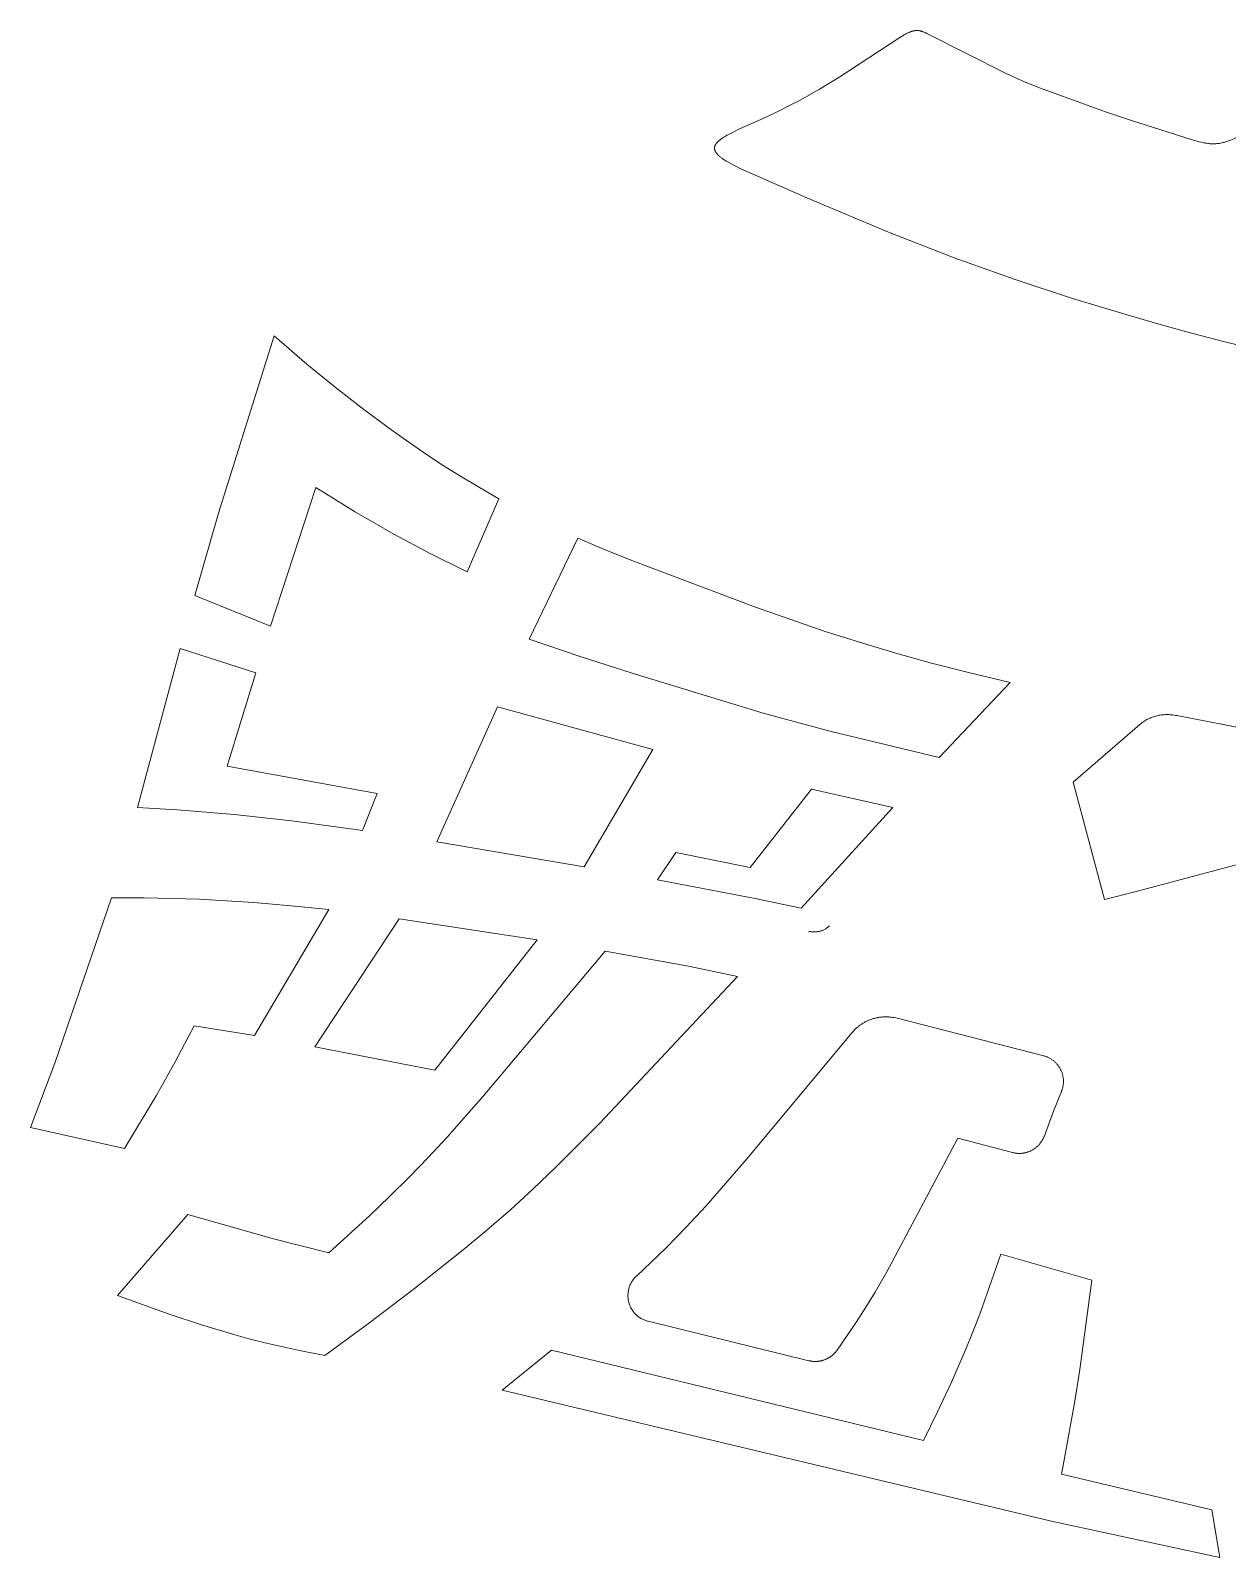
# Model space of a CAD drawing. Header units: metres. Extents: x 591 to 2060, y 452 to 927.
# Drawn here: x 1261.4 to 1532.1, y 452.4 to 797.8 of the extents above; entities that cross this region are included whole.
import ezdxf

# ---------------------------------------------------------------- set-up
doc = ezdxf.new("R2010")
doc.units = ezdxf.units.M
doc.layers.add('jianzhu', color=18, linetype='Continuous', true_color=0x000000)

msp = doc.modelspace()

# ---------------------------------------------------------------- linework, layer by layer
at = {"layer": 'jianzhu', "color": 1, "lineweight": 20, "true_color": 0xff0000}
for points in [[(1504.5, 779.46), (1489.83, 784.74), (1487.1, 785.8), (1485.8, 786.35), (1484.52, 786.93), (1482.03, 788.11), (1464.12, 797.14), (1463.7, 797.34), (1463.5, 797.43), (1463.29, 797.51), (1463.19, 797.55), (1463.09, 797.59), (1462.98, 797.62), (1462.88, 797.65), (1462.77, 797.68), (1462.67, 797.71), (1462.56, 797.74), (1462.46, 797.76), (1462.35, 797.77), (1462.24, 797.79), (1462.14, 797.8), (1462.03, 797.81), (1461.91, 797.81), (1461.8, 797.81), (1461.69, 797.81), (1461.58, 797.8), (1461.46, 797.79), (1461.34, 797.78), (1461.22, 797.76), (1461.1, 797.74), (1460.98, 797.71), (1460.86, 797.67), (1460.73, 797.64), (1460.6, 797.6), (1460.47, 797.55), (1460.34, 797.5), (1460.21, 797.45), (1460.07, 797.39), (1459.8, 797.27), (1459.52, 797.13), (1459.24, 796.98), (1458.95, 796.81), (1458.35, 796.46), (1457.73, 796.07), (1444.42, 787.32)], [(1444.42, 787.32), (1439.83, 784.54), (1435.43, 782.08), (1433.05, 780.83), (1430.51, 779.56), (1427.78, 778.25), (1421.74, 775.54), (1420.26, 774.84), (1419.56, 774.48), (1418.9, 774.12), (1418.59, 773.94), (1418.3, 773.76), (1418.01, 773.58), (1417.74, 773.4), (1417.49, 773.22), (1417.37, 773.12), (1417.26, 773.03), (1417.15, 772.94), (1417.04, 772.85), (1416.94, 772.76), (1416.84, 772.66), (1416.75, 772.57), (1416.66, 772.48), (1416.58, 772.39), (1416.54, 772.34), (1416.51, 772.29), (1416.47, 772.25), (1416.44, 772.2), (1416.4, 772.15), (1416.37, 772.11), (1416.34, 772.06), (1416.31, 772.01), (1416.28, 771.97), (1416.26, 771.92), (1416.23, 771.87), (1416.21, 771.83), (1416.19, 771.78), (1416.17, 771.73), (1416.15, 771.68), (1416.14, 771.64), (1416.12, 771.59), (1416.11, 771.54), (1416.1, 771.5), (1416.09, 771.45), (1416.08, 771.4), (1416.08, 771.38), (1416.07, 771.35), (1416.07, 771.33), (1416.07, 771.31), (1416.07, 771.28), (1416.06, 771.26), (1416.06, 771.24), (1416.06, 771.21), (1416.06, 771.19), (1416.06, 771.16), (1416.06, 771.14), (1416.06, 771.12), (1416.07, 771.09), (1416.07, 771.07), (1416.07, 771.05), (1416.07, 771.02), (1416.08, 770.97), (1416.09, 770.93), (1416.1, 770.88), (1416.11, 770.83), (1416.13, 770.78), (1416.14, 770.73), (1416.16, 770.69), (1416.18, 770.64), (1416.2, 770.59), (1416.22, 770.54), (1416.24, 770.5), (1416.27, 770.45), (1416.29, 770.4), (1416.32, 770.35), (1416.35, 770.3), (1416.38, 770.26), (1416.41, 770.21), (1416.45, 770.16), (1416.48, 770.11), (1416.52, 770.06), (1416.56, 770.01), (1416.64, 769.92), (1416.72, 769.82), (1416.82, 769.72), (1416.91, 769.63), (1417.01, 769.53), (1417.12, 769.44), (1417.23, 769.34), (1417.35, 769.24), (1417.47, 769.15), (1417.59, 769.05), (1417.85, 768.86), (1418.13, 768.66), (1418.43, 768.47), (1418.74, 768.28), (1419.06, 768.08), (1419.74, 767.7), (1420.47, 767.32), (1422.01, 766.56), (1436.94, 759.99), (1455.41, 752.2), (1470.28, 746.38), (1483.87, 741.54), (1497.05, 737.21)], [(1444.42, 787.32), (1439.83, 784.54), (1435.43, 782.08), (1433.05, 780.83), (1430.51, 779.56), (1427.78, 778.25), (1421.74, 775.54), (1420.26, 774.84), (1419.56, 774.48), (1418.9, 774.12), (1418.59, 773.94), (1418.3, 773.76), (1418.01, 773.58), (1417.74, 773.4), (1417.49, 773.22), (1417.37, 773.12), (1417.26, 773.03), (1417.15, 772.94), (1417.04, 772.85), (1416.94, 772.76), (1416.84, 772.66), (1416.75, 772.57), (1416.66, 772.48), (1416.58, 772.39), (1416.54, 772.34), (1416.51, 772.29), (1416.47, 772.25), (1416.44, 772.2), (1416.4, 772.15), (1416.37, 772.11), (1416.34, 772.06), (1416.31, 772.01), (1416.28, 771.97), (1416.26, 771.92), (1416.23, 771.87), (1416.21, 771.83), (1416.19, 771.78), (1416.17, 771.73), (1416.15, 771.68), (1416.14, 771.64), (1416.12, 771.59), (1416.11, 771.54), (1416.1, 771.5), (1416.09, 771.45), (1416.08, 771.4), (1416.08, 771.38), (1416.07, 771.35), (1416.07, 771.33), (1416.07, 771.31), (1416.07, 771.28), (1416.06, 771.26), (1416.06, 771.24), (1416.06, 771.21), (1416.06, 771.19), (1416.06, 771.16), (1416.06, 771.14), (1416.06, 771.12), (1416.07, 771.09), (1416.07, 771.07), (1416.07, 771.05), (1416.07, 771.02), (1416.08, 770.97), (1416.09, 770.93), (1416.1, 770.88), (1416.11, 770.83), (1416.13, 770.78), (1416.14, 770.73), (1416.16, 770.69), (1416.18, 770.64), (1416.2, 770.59), (1416.22, 770.54), (1416.24, 770.5), (1416.27, 770.45), (1416.29, 770.4), (1416.32, 770.35), (1416.35, 770.3), (1416.38, 770.26), (1416.41, 770.21), (1416.45, 770.16), (1416.48, 770.11), (1416.52, 770.06), (1416.56, 770.01), (1416.64, 769.92), (1416.72, 769.82), (1416.82, 769.72), (1416.91, 769.63), (1417.01, 769.53), (1417.12, 769.44), (1417.23, 769.34), (1417.35, 769.24), (1417.47, 769.15), (1417.59, 769.05), (1417.85, 768.86), (1418.13, 768.66), (1418.43, 768.47), (1418.74, 768.28), (1419.06, 768.08), (1419.74, 767.7), (1420.47, 767.32), (1422.01, 766.56), (1436.94, 759.99), (1455.41, 752.2), (1470.28, 746.38), (1483.87, 741.54), (1497.05, 737.21)], [(1504.5, 779.46), (1510.6, 777.39)], [(1510.6, 777.39), (1517, 775.35)], [(1531.97, 772.7), (1532.27, 772.8), (1532.57, 772.91), (1532.88, 773.04), (1533.19, 773.17), (1533.5, 773.31), (1533.82, 773.46), (1534.46, 773.79), (1535.11, 774.15), (1535.76, 774.53), (1536.42, 774.94), (1537.09, 775.36), (1538.42, 776.27), (1542.33, 779.13)], [(1517, 775.35), (1523.87, 773.2)], [(1523.87, 773.2), (1525.24, 772.78), (1525.7, 772.65), (1526.17, 772.54), (1526.65, 772.43), (1526.89, 772.39), (1527.14, 772.34), (1527.38, 772.31), (1527.63, 772.27), (1527.88, 772.24), (1528.13, 772.22), (1528.39, 772.21), (1528.64, 772.2), (1528.9, 772.19), (1529.17, 772.2), (1529.43, 772.21), (1529.7, 772.23), (1529.97, 772.26), (1530.25, 772.29), (1530.53, 772.33), (1530.81, 772.39), (1531.09, 772.45), (1531.38, 772.52), (1531.67, 772.6), (1531.97, 772.7)], [(1503.59, 735.22), (1497.05, 737.21)], [(1503.59, 735.22), (1497.05, 737.21)], [(1510.15, 733.25), (1503.59, 735.22)], [(1510.15, 733.25), (1503.59, 735.22)], [(1516.89, 731.32), (1510.15, 733.25)], [(1516.89, 731.32), (1510.15, 733.25)], [(1523.96, 729.38), (1516.89, 731.32)], [(1523.96, 729.38), (1516.89, 731.32)], [(1531.47, 727.4), (1523.96, 729.38)], [(1531.47, 727.4), (1523.96, 729.38)], [(1316.46, 728.74), (1303.9, 688.61), (1298.55, 670.02)], [(1367.28, 691.9), (1362.9, 694.4), (1358.59, 696.99), (1354.33, 699.67), (1350.14, 702.43), (1343.36, 707.15), (1336.74, 712.06), (1330.26, 717.13), (1323.9, 722.34), (1316.46, 728.74)], [(1539.37, 725.5), (1531.47, 727.4)], [(1539.37, 725.5), (1531.47, 727.4)], [(1315.61, 663.08), (1325.89, 694.41)], [(1325.89, 694.41), (1334.62, 689.04), (1343.55, 683.89), (1351.73, 679.51), (1360.1, 675.36)], [(1360.1, 675.36), (1367.28, 691.9)], [(1385.14, 683), (1374.13, 660.15)], [(1482.91, 650.35), (1473.24, 652.62), (1465.14, 654.7), (1457.09, 656.94), (1449.09, 659.34), (1441.13, 661.88), (1425.35, 667.34), (1397.34, 677.9), (1391.21, 680.39), (1385.14, 683)], [(1298.55, 670.02), (1315.61, 663.08)], [(1374.13, 660.15), (1385.72, 656.19), (1397.42, 652.44), (1427.11, 643.38), (1442.13, 639.3), (1466.92, 633.37)], [(1295.22, 658.04), (1285.54, 622.05)], [(1312.3, 652.54), (1295.22, 658.04)], [(1305.81, 631.42), (1312.3, 652.54)], [(1466.92, 633.37), (1482.91, 650.35)], [(1367.02, 644.84), (1353.24, 614.27)], [(1402.16, 635.14), (1367.02, 644.84)], [(1512.28, 640.81), (1512.5, 640.99), (1512.73, 641.16), (1512.95, 641.33), (1513.18, 641.49), (1513.41, 641.64), (1513.64, 641.78), (1513.87, 641.92), (1514.11, 642.04), (1514.35, 642.16), (1514.6, 642.28), (1514.84, 642.38), (1515.09, 642.48), (1515.34, 642.57), (1515.59, 642.65), (1515.85, 642.73), (1516.11, 642.8), (1516.37, 642.85), (1516.63, 642.91), (1516.9, 642.95), (1517.17, 642.99), (1517.44, 643.02), (1517.72, 643.04), (1517.99, 643.05), (1518.27, 643.06), (1518.56, 643.06), (1518.84, 643.05), (1519.13, 643.03), (1519.42, 643.01), (1519.71, 642.98), (1520.01, 642.94), (1520.31, 642.89), (1520.61, 642.84)], [(1512.28, 640.81), (1512.5, 640.99), (1512.73, 641.16), (1512.95, 641.33), (1513.18, 641.49), (1513.41, 641.64), (1513.64, 641.78), (1513.87, 641.92), (1514.11, 642.04), (1514.35, 642.16), (1514.6, 642.28), (1514.84, 642.38), (1515.09, 642.48), (1515.34, 642.57), (1515.59, 642.65), (1515.85, 642.73), (1516.11, 642.8), (1516.37, 642.85), (1516.63, 642.91), (1516.9, 642.95), (1517.17, 642.99), (1517.44, 643.02), (1517.72, 643.04), (1517.99, 643.05), (1518.27, 643.06), (1518.56, 643.06), (1518.84, 643.05), (1519.13, 643.03), (1519.42, 643.01), (1519.71, 642.98), (1520.01, 642.94), (1520.31, 642.89), (1520.61, 642.84)], [(1575.78, 632.14), (1520.61, 642.84)], [(1575.78, 632.14), (1520.61, 642.84)], [(1497.23, 627.79), (1512.28, 640.81)], [(1497.23, 627.79), (1512.28, 640.81)], [(1386.6, 608.64), (1402.16, 635.14)], [(1339.74, 625.21), (1305.81, 631.42)], [(1437.98, 626.17), (1424.15, 608.49)], [(1456.41, 622.02), (1437.98, 626.17)], [(1497.23, 627.79), (1504.26, 601.24)], [(1497.23, 627.79), (1504.26, 601.24)], [(1285.54, 622.05), (1294.5, 621.49), (1307.46, 620.42), (1320.47, 619), (1336.46, 616.84)], [(1336.46, 616.84), (1339.74, 625.21)], [(1435.71, 599.25), (1456.41, 622.02)], [(1511.45, 603.03), (1578.74, 620.97)], [(1511.45, 603.03), (1578.74, 620.97)], [(1353.24, 614.27), (1386.6, 608.64)], [(1407.3, 611.86), (1403.16, 605.67)], [(1424.15, 608.49), (1407.3, 611.86)], [(1403.16, 605.67), (1425.3, 601.47), (1435.71, 599.25)], [(1279.72, 601.61), (1266.87, 564.21), (1261.37, 549.66)], [(1328.81, 598.93), (1320.35, 599.83), (1311.87, 600.56), (1299.5, 601.28), (1287.11, 601.6), (1279.72, 601.61)], [(1504.26, 601.24), (1511.45, 603.03)], [(1504.26, 601.24), (1511.45, 603.03)], [(1312.06, 570.44), (1328.81, 598.93)], [(1344.74, 596.89), (1325.67, 567.93)], [(1375.96, 592.11), (1344.74, 596.89)], [(1437.35, 594.06), (1437.5, 594.02), (1437.65, 593.99), (1437.8, 593.96), (1437.96, 593.94), (1438.11, 593.92), (1438.27, 593.9), (1438.43, 593.9), (1438.59, 593.89), (1438.75, 593.89), (1438.91, 593.9), (1439.08, 593.91), (1439.24, 593.93), (1439.4, 593.95), (1439.56, 593.98), (1439.72, 594.01), (1439.88, 594.05), (1440.03, 594.09), (1440.19, 594.14), (1440.34, 594.2), (1440.5, 594.25), (1440.65, 594.32), (1440.79, 594.39), (1440.94, 594.46), (1441.08, 594.53), (1441.22, 594.62), (1441.35, 594.7), (1441.48, 594.79), (1441.61, 594.88), (1441.74, 594.98), (1441.86, 595.08), (1441.97, 595.18), (1442.08, 595.28)], [(1437.35, 594.06), (1437.5, 594.02), (1437.65, 593.99), (1437.8, 593.96), (1437.96, 593.94), (1438.11, 593.92), (1438.27, 593.9), (1438.43, 593.9), (1438.59, 593.89), (1438.75, 593.89), (1438.91, 593.9), (1439.08, 593.91), (1439.24, 593.93), (1439.4, 593.95), (1439.56, 593.98), (1439.72, 594.01), (1439.88, 594.05), (1440.03, 594.09), (1440.19, 594.14), (1440.34, 594.2), (1440.5, 594.25), (1440.65, 594.32), (1440.79, 594.39), (1440.94, 594.46), (1441.08, 594.53), (1441.22, 594.62), (1441.35, 594.7), (1441.48, 594.79), (1441.61, 594.88), (1441.74, 594.98), (1441.86, 595.08), (1441.97, 595.18), (1442.08, 595.28)], [(1352.83, 562.58), (1375.96, 592.11)], [(1391.34, 589.54), (1363.85, 556.84), (1355.57, 547.47), (1351.33, 542.89), (1347.01, 538.41), (1342.59, 534.04), (1338.09, 529.76), (1328.82, 521.3)], [(1421.27, 583.78), (1410.2, 586.12), (1391.34, 589.54)], [(1327.9, 498.03), (1338.12, 505.53), (1348.2, 513.22), (1359.2, 521.94), (1364.6, 526.44), (1369.9, 531.05), (1375.09, 535.79), (1380.18, 540.64), (1390.1, 550.64), (1421.27, 583.78)], [(1457.37, 574.35), (1457.05, 574.43), (1456.71, 574.5), (1456.38, 574.56), (1456.04, 574.61), (1455.69, 574.64), (1455.52, 574.66), (1455.34, 574.67), (1455.17, 574.67), (1454.99, 574.68), (1454.82, 574.68), (1454.64, 574.68), (1454.46, 574.67), (1454.28, 574.66), (1454.11, 574.65), (1453.93, 574.64), (1453.75, 574.62), (1453.57, 574.6), (1453.39, 574.58), (1453.22, 574.55), (1453.04, 574.52), (1452.86, 574.48), (1452.69, 574.45), (1452.51, 574.41), (1452.33, 574.36), (1452.16, 574.32), (1451.99, 574.27), (1451.81, 574.21), (1451.64, 574.16), (1451.47, 574.1), (1451.3, 574.04), (1451.13, 573.97), (1450.96, 573.9), (1450.8, 573.83), (1450.63, 573.76), (1450.47, 573.68), (1450.31, 573.6), (1450.15, 573.52), (1449.99, 573.43), (1449.84, 573.34), (1449.68, 573.25), (1449.53, 573.16), (1449.38, 573.06), (1449.23, 572.97), (1449.09, 572.87), (1448.94, 572.76), (1448.8, 572.66), (1448.66, 572.55), (1448.53, 572.44), (1448.39, 572.33), (1448.13, 572.1), (1447.88, 571.87), (1447.64, 571.63), (1447.41, 571.38), (1447.19, 571.13)], [(1457.37, 574.35), (1457.05, 574.43), (1456.71, 574.5), (1456.38, 574.56), (1456.04, 574.61), (1455.69, 574.64), (1455.52, 574.66), (1455.34, 574.67), (1455.17, 574.67), (1454.99, 574.68), (1454.82, 574.68), (1454.64, 574.68), (1454.46, 574.67), (1454.28, 574.66), (1454.11, 574.65), (1453.93, 574.64), (1453.75, 574.62), (1453.57, 574.6), (1453.39, 574.58), (1453.22, 574.55), (1453.04, 574.52), (1452.86, 574.48), (1452.69, 574.45), (1452.51, 574.41), (1452.33, 574.36), (1452.16, 574.32), (1451.99, 574.27), (1451.81, 574.21), (1451.64, 574.16), (1451.47, 574.1), (1451.3, 574.04), (1451.13, 573.97), (1450.96, 573.9), (1450.8, 573.83), (1450.63, 573.76), (1450.47, 573.68), (1450.31, 573.6), (1450.15, 573.52), (1449.99, 573.43), (1449.84, 573.34), (1449.68, 573.25), (1449.53, 573.16), (1449.38, 573.06), (1449.23, 572.97), (1449.09, 572.87), (1448.94, 572.76), (1448.8, 572.66), (1448.66, 572.55), (1448.53, 572.44), (1448.39, 572.33), (1448.13, 572.1), (1447.88, 571.87), (1447.64, 571.63), (1447.41, 571.38), (1447.19, 571.13)], [(1494.53, 557.76), (1494.59, 557.91), (1494.65, 558.05), (1494.7, 558.2), (1494.74, 558.35), (1494.78, 558.5), (1494.82, 558.66), (1494.86, 558.81), (1494.89, 558.97), (1494.92, 559.13), (1494.94, 559.29), (1494.96, 559.45), (1494.97, 559.61), (1494.98, 559.77), (1494.99, 559.93), (1494.99, 560.09), (1494.99, 560.26), (1494.98, 560.42), (1494.97, 560.58), (1494.95, 560.74), (1494.93, 560.9), (1494.9, 561.06), (1494.87, 561.22), (1494.84, 561.38), (1494.8, 561.53), (1494.76, 561.69), (1494.72, 561.84), (1494.67, 561.99), (1494.61, 562.14), (1494.56, 562.29), (1494.5, 562.43), (1494.43, 562.57), (1494.37, 562.71), (1494.3, 562.85), (1494.22, 562.99), (1494.14, 563.13), (1494.06, 563.26), (1493.97, 563.39), (1493.88, 563.52), (1493.79, 563.65), (1493.69, 563.78), (1493.59, 563.9), (1493.49, 564.02), (1493.38, 564.14), (1493.27, 564.26), (1493.15, 564.37), (1493.03, 564.49), (1492.91, 564.59), (1492.79, 564.7), (1492.66, 564.8), (1492.53, 564.9), (1492.4, 564.99), (1492.27, 565.08), (1492.13, 565.17), (1491.99, 565.25), (1491.85, 565.33), (1491.71, 565.4), (1491.57, 565.47), (1491.42, 565.54), (1491.28, 565.6), (1491.13, 565.66), (1490.98, 565.71), (1490.83, 565.76), (1490.68, 565.81), (1490.53, 565.85), (1457.37, 574.35)], [(1494.53, 557.76), (1494.59, 557.91), (1494.65, 558.05), (1494.7, 558.2), (1494.74, 558.35), (1494.78, 558.5), (1494.82, 558.66), (1494.86, 558.81), (1494.89, 558.97), (1494.92, 559.13), (1494.94, 559.29), (1494.96, 559.45), (1494.97, 559.61), (1494.98, 559.77), (1494.99, 559.93), (1494.99, 560.09), (1494.99, 560.26), (1494.98, 560.42), (1494.97, 560.58), (1494.95, 560.74), (1494.93, 560.9), (1494.9, 561.06), (1494.87, 561.22), (1494.84, 561.38), (1494.8, 561.53), (1494.76, 561.69), (1494.72, 561.84), (1494.67, 561.99), (1494.61, 562.14), (1494.56, 562.29), (1494.5, 562.43), (1494.43, 562.57), (1494.37, 562.71), (1494.3, 562.85), (1494.22, 562.99), (1494.14, 563.13), (1494.06, 563.26), (1493.97, 563.39), (1493.88, 563.52), (1493.79, 563.65), (1493.69, 563.78), (1493.59, 563.9), (1493.49, 564.02), (1493.38, 564.14), (1493.27, 564.26), (1493.15, 564.37), (1493.03, 564.49), (1492.91, 564.59), (1492.79, 564.7), (1492.66, 564.8), (1492.53, 564.9), (1492.4, 564.99), (1492.27, 565.08), (1492.13, 565.17), (1491.99, 565.25), (1491.85, 565.33), (1491.71, 565.4), (1491.57, 565.47), (1491.42, 565.54), (1491.28, 565.6), (1491.13, 565.66), (1490.98, 565.71), (1490.83, 565.76), (1490.68, 565.81), (1490.53, 565.85), (1457.37, 574.35)], [(1282.63, 544.88), (1289.76, 556.84), (1294.05, 564.52), (1298.39, 572.67)], [(1298.39, 572.67), (1312.06, 570.44)], [(1447.19, 571.13), (1423.03, 542.08), (1414.15, 531.96), (1409.63, 527.09), (1405.03, 522.38), (1401.74, 519.17), (1398.41, 516.03)], [(1447.19, 571.13), (1423.03, 542.08), (1414.15, 531.96), (1409.63, 527.09), (1405.03, 522.38), (1401.74, 519.17), (1398.41, 516.03)], [(1325.67, 567.93), (1352.83, 562.58)], [(1483.46, 544), (1483.58, 543.97), (1483.7, 543.94), (1483.83, 543.91), (1483.96, 543.89), (1484.09, 543.86), (1484.22, 543.84), (1484.35, 543.83), (1484.48, 543.81), (1484.62, 543.8), (1484.75, 543.79), (1484.89, 543.79), (1485.02, 543.79), (1485.16, 543.79), (1485.3, 543.79), (1485.44, 543.8), (1485.58, 543.81), (1485.72, 543.83), (1485.86, 543.85), (1486, 543.87), (1486.14, 543.89), (1486.28, 543.92), (1486.42, 543.95), (1486.56, 543.98), (1486.7, 544.02), (1486.83, 544.06), (1486.97, 544.11), (1487.11, 544.16), (1487.24, 544.21), (1487.38, 544.27), (1487.51, 544.32), (1487.64, 544.39), (1487.77, 544.45), (1487.9, 544.52), (1488.03, 544.59), (1488.15, 544.66), (1488.28, 544.74), (1488.4, 544.82), (1488.52, 544.9), (1488.63, 544.99), (1488.75, 545.08), (1488.86, 545.17), (1488.97, 545.26), (1489.08, 545.35), (1489.18, 545.45), (1489.28, 545.55), (1489.38, 545.65), (1489.48, 545.76), (1489.57, 545.86), (1489.66, 545.97), (1489.75, 546.08), (1489.83, 546.19), (1489.91, 546.3), (1489.99, 546.41), (1490.07, 546.52), (1490.14, 546.64), (1490.21, 546.75), (1490.28, 546.87), (1490.34, 546.99), (1490.4, 547.1), (1490.46, 547.22), (1490.51, 547.34), (1490.56, 547.46), (1490.61, 547.57), (1492.77, 553.32), (1494.53, 557.76)], [(1483.46, 544), (1483.58, 543.97), (1483.7, 543.94), (1483.83, 543.91), (1483.96, 543.89), (1484.09, 543.86), (1484.22, 543.84), (1484.35, 543.83), (1484.48, 543.81), (1484.62, 543.8), (1484.75, 543.79), (1484.89, 543.79), (1485.02, 543.79), (1485.16, 543.79), (1485.3, 543.79), (1485.44, 543.8), (1485.58, 543.81), (1485.72, 543.83), (1485.86, 543.85), (1486, 543.87), (1486.14, 543.89), (1486.28, 543.92), (1486.42, 543.95), (1486.56, 543.98), (1486.7, 544.02), (1486.83, 544.06), (1486.97, 544.11), (1487.11, 544.16), (1487.24, 544.21), (1487.38, 544.27), (1487.51, 544.32), (1487.64, 544.39), (1487.77, 544.45), (1487.9, 544.52), (1488.03, 544.59), (1488.15, 544.66), (1488.28, 544.74), (1488.4, 544.82), (1488.52, 544.9), (1488.63, 544.99), (1488.75, 545.08), (1488.86, 545.17), (1488.97, 545.26), (1489.08, 545.35), (1489.18, 545.45), (1489.28, 545.55), (1489.38, 545.65), (1489.48, 545.76), (1489.57, 545.86), (1489.66, 545.97), (1489.75, 546.08), (1489.83, 546.19), (1489.91, 546.3), (1489.99, 546.41), (1490.07, 546.52), (1490.14, 546.64), (1490.21, 546.75), (1490.28, 546.87), (1490.34, 546.99), (1490.4, 547.1), (1490.46, 547.22), (1490.51, 547.34), (1490.56, 547.46), (1490.61, 547.57), (1492.77, 553.32), (1494.53, 557.76)], [(1261.37, 549.66), (1282.63, 544.88)], [(1437.43, 496.89), (1437.54, 496.87), (1437.64, 496.84), (1437.75, 496.82), (1437.85, 496.8), (1437.96, 496.79), (1438.07, 496.77), (1438.18, 496.76), (1438.29, 496.74), (1438.4, 496.74), (1438.51, 496.73), (1438.62, 496.72), (1438.73, 496.72), (1438.84, 496.72), (1438.95, 496.72), (1439.07, 496.72), (1439.18, 496.72), (1439.29, 496.73), (1439.41, 496.74), (1439.52, 496.75), (1439.63, 496.76), (1439.75, 496.78), (1439.86, 496.8), (1439.98, 496.82), (1440.09, 496.84), (1440.2, 496.86), (1440.31, 496.89), (1440.43, 496.92), (1440.54, 496.95), (1440.65, 496.98), (1440.76, 497.02), (1440.87, 497.06), (1440.98, 497.1), (1441.09, 497.14), (1441.19, 497.18), (1441.3, 497.23), (1441.41, 497.28), (1441.51, 497.33), (1441.62, 497.38), (1441.72, 497.43), (1441.82, 497.49), (1441.92, 497.55), (1442.02, 497.61), (1442.12, 497.67), (1442.21, 497.73), (1442.31, 497.79), (1442.4, 497.86), (1442.49, 497.93), (1442.58, 498), (1442.67, 498.07), (1442.76, 498.14), (1442.84, 498.21), (1442.92, 498.29), (1443.01, 498.37), (1443.09, 498.44), (1443.16, 498.52), (1443.24, 498.6), (1443.32, 498.68), (1443.39, 498.76), (1443.46, 498.85), (1443.53, 498.93), (1443.6, 499.01), (1443.66, 499.1), (1443.72, 499.19), (1443.79, 499.27), (1448.15, 505.68), (1450.29, 509), (1452.39, 512.42), (1454.94, 516.82), (1471.11, 547.24)], [(1437.43, 496.89), (1437.54, 496.87), (1437.64, 496.84), (1437.75, 496.82), (1437.85, 496.8), (1437.96, 496.79), (1438.07, 496.77), (1438.18, 496.76), (1438.29, 496.74), (1438.4, 496.74), (1438.51, 496.73), (1438.62, 496.72), (1438.73, 496.72), (1438.84, 496.72), (1438.95, 496.72), (1439.07, 496.72), (1439.18, 496.72), (1439.29, 496.73), (1439.41, 496.74), (1439.52, 496.75), (1439.63, 496.76), (1439.75, 496.78), (1439.86, 496.8), (1439.98, 496.82), (1440.09, 496.84), (1440.2, 496.86), (1440.31, 496.89), (1440.43, 496.92), (1440.54, 496.95), (1440.65, 496.98), (1440.76, 497.02), (1440.87, 497.06), (1440.98, 497.1), (1441.09, 497.14), (1441.19, 497.18), (1441.3, 497.23), (1441.41, 497.28), (1441.51, 497.33), (1441.62, 497.38), (1441.72, 497.43), (1441.82, 497.49), (1441.92, 497.55), (1442.02, 497.61), (1442.12, 497.67), (1442.21, 497.73), (1442.31, 497.79), (1442.4, 497.86), (1442.49, 497.93), (1442.58, 498), (1442.67, 498.07), (1442.76, 498.14), (1442.84, 498.21), (1442.92, 498.29), (1443.01, 498.37), (1443.09, 498.44), (1443.16, 498.52), (1443.24, 498.6), (1443.32, 498.68), (1443.39, 498.76), (1443.46, 498.85), (1443.53, 498.93), (1443.6, 499.01), (1443.66, 499.1), (1443.72, 499.19), (1443.79, 499.27), (1448.15, 505.68), (1450.29, 509), (1452.39, 512.42), (1454.94, 516.82), (1471.11, 547.24)], [(1471.11, 547.24), (1483.46, 544)], [(1471.11, 547.24), (1483.46, 544)], [(1296.92, 529.95), (1281.03, 511.64)], [(1328.82, 521.3), (1316.32, 524.45), (1296.92, 529.95)], [(1480.8, 521.01), (1476.07, 507.44), (1474.52, 503.39), (1472.92, 499.51), (1469.64, 492.03), (1466.53, 485.31), (1463.35, 478.8)], [(1480.8, 521.01), (1476.07, 507.44), (1474.52, 503.39), (1472.92, 499.51), (1469.64, 492.03), (1466.53, 485.31), (1463.35, 478.8)], [(1501.38, 515.07), (1480.8, 521.01)], [(1501.38, 515.07), (1480.8, 521.01)], [(1398.41, 516.03), (1398.27, 515.9), (1398.14, 515.76), (1398, 515.61), (1397.88, 515.46), (1397.75, 515.31), (1397.63, 515.14), (1397.51, 514.98), (1397.4, 514.81), (1397.3, 514.63), (1397.2, 514.46), (1397.11, 514.27), (1397.02, 514.09), (1396.94, 513.9), (1396.86, 513.7), (1396.79, 513.51), (1396.73, 513.31), (1396.68, 513.11), (1396.63, 512.91), (1396.59, 512.71), (1396.56, 512.5), (1396.53, 512.3), (1396.51, 512.1), (1396.5, 511.89), (1396.49, 511.69), (1396.49, 511.49), (1396.5, 511.28), (1396.52, 511.08), (1396.54, 510.89), (1396.57, 510.69), (1396.6, 510.5), (1396.64, 510.31), (1396.69, 510.12), (1396.74, 509.93), (1396.8, 509.75), (1396.86, 509.56), (1396.93, 509.37), (1397.01, 509.19), (1397.09, 509.01), (1397.18, 508.83), (1397.28, 508.65), (1397.39, 508.48), (1397.5, 508.3), (1397.61, 508.14), (1397.74, 507.97), (1397.86, 507.81), (1398, 507.65), (1398.14, 507.5), (1398.28, 507.35), (1398.43, 507.21), (1398.59, 507.07), (1398.75, 506.94), (1398.91, 506.81), (1399.08, 506.69), (1399.25, 506.58), (1399.42, 506.47), (1399.6, 506.37), (1399.78, 506.28), (1399.96, 506.19), (1400.14, 506.11), (1400.33, 506.03), (1400.51, 505.96), (1400.7, 505.9), (1400.89, 505.85), (1401.08, 505.8)], [(1398.41, 516.03), (1398.27, 515.9), (1398.14, 515.76), (1398, 515.61), (1397.88, 515.46), (1397.75, 515.31), (1397.63, 515.14), (1397.51, 514.98), (1397.4, 514.81), (1397.3, 514.63), (1397.2, 514.46), (1397.11, 514.27), (1397.02, 514.09), (1396.94, 513.9), (1396.86, 513.7), (1396.79, 513.51), (1396.73, 513.31), (1396.68, 513.11), (1396.63, 512.91), (1396.59, 512.71), (1396.56, 512.5), (1396.53, 512.3), (1396.51, 512.1), (1396.5, 511.89), (1396.49, 511.69), (1396.49, 511.49), (1396.5, 511.28), (1396.52, 511.08), (1396.54, 510.89), (1396.57, 510.69), (1396.6, 510.5), (1396.64, 510.31), (1396.69, 510.12), (1396.74, 509.93), (1396.8, 509.75), (1396.86, 509.56), (1396.93, 509.37), (1397.01, 509.19), (1397.09, 509.01), (1397.18, 508.83), (1397.28, 508.65), (1397.39, 508.48), (1397.5, 508.3), (1397.61, 508.14), (1397.74, 507.97), (1397.86, 507.81), (1398, 507.65), (1398.14, 507.5), (1398.28, 507.35), (1398.43, 507.21), (1398.59, 507.07), (1398.75, 506.94), (1398.91, 506.81), (1399.08, 506.69), (1399.25, 506.58), (1399.42, 506.47), (1399.6, 506.37), (1399.78, 506.28), (1399.96, 506.19), (1400.14, 506.11), (1400.33, 506.03), (1400.51, 505.96), (1400.7, 505.9), (1400.89, 505.85), (1401.08, 505.8)], [(1494.52, 471.18), (1495.09, 474.02), (1497.59, 487.75), (1498.72, 494.88), (1501.38, 515.07)], [(1494.52, 471.18), (1495.09, 474.02), (1497.59, 487.75), (1498.72, 494.88), (1501.38, 515.07)], [(1281.03, 511.64), (1292.76, 507.43), (1300.01, 505.01), (1307.33, 502.79), (1311.02, 501.78), (1314.74, 500.85), (1322.21, 499.16), (1327.9, 498.03)], [(1401.08, 505.8), (1437.43, 496.89)], [(1401.08, 505.8), (1437.43, 496.89)], [(1379.22, 499.3), (1368.04, 490.24)], [(1379.22, 499.3), (1368.04, 490.24)], [(1463.35, 478.8), (1379.22, 499.3)], [(1463.35, 478.8), (1379.22, 499.3)], [(1368.04, 490.24), (1492.6, 460.52), (1530.34, 452.37)], [(1368.04, 490.24), (1492.6, 460.52), (1530.34, 452.37)], [(1528.57, 463.16), (1494.52, 471.18)], [(1528.57, 463.16), (1494.52, 471.18)], [(1530.34, 452.37), (1528.57, 463.16)], [(1530.34, 452.37), (1528.57, 463.16)]]:
    msp.add_lwpolyline(points, dxfattribs=at)

doc.saveas('drawing.dxf')
